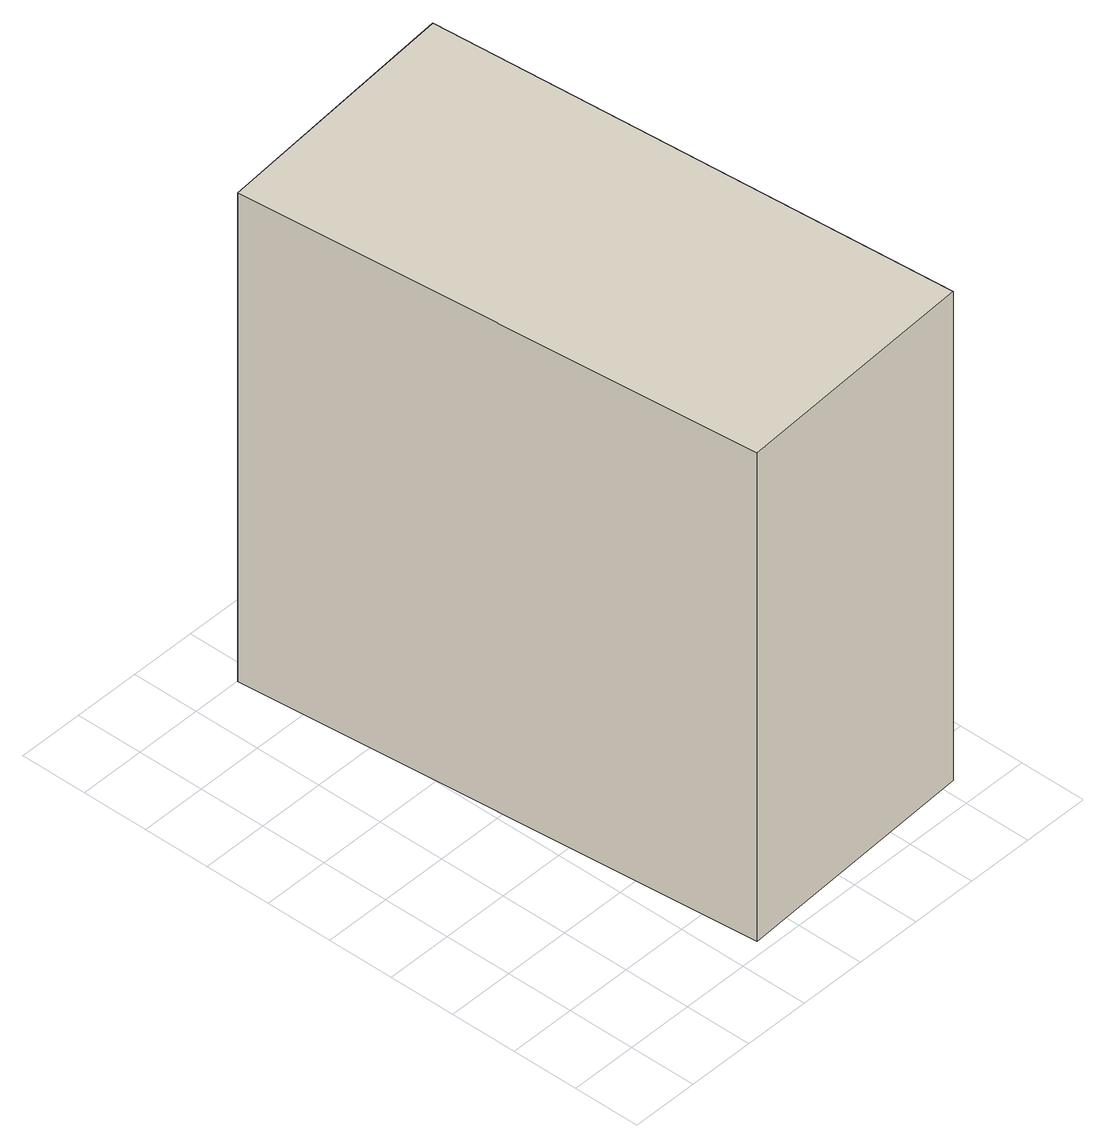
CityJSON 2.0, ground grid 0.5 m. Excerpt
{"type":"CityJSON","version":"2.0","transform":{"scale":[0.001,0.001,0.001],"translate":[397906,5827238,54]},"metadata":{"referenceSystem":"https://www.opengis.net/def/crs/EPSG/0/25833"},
"CityObjects":{
"building1":{"type":"Building","attributes":{"Gemeindeschluessel":"11000011","BezugspunktDach":"2200","function":"31001_2143","measuredHeight":3.93,"storeysAboveGround":1},"address":[{"country":"Germany","locality":"Berlin","thoroughfareNumber":"12 (2)","thoroughfareName":"Florentinestraße"}],"geometry":[{"type":"Solid","lod":"1","boundaries":[[[[0,1,2,3]],[[4,5,6,7]],[[4,7,3,2]],[[5,4,2,1]],[[6,5,1,0]],[[7,6,0,3]]]]}]}
},
"vertices":[
[1225,89,4740],[3106,201,4740],[2808,4165,4740],[873,3997,4740],[2808,4165,814],[3106,201,814],[1225,89,814],[873,3997,814]
]}
